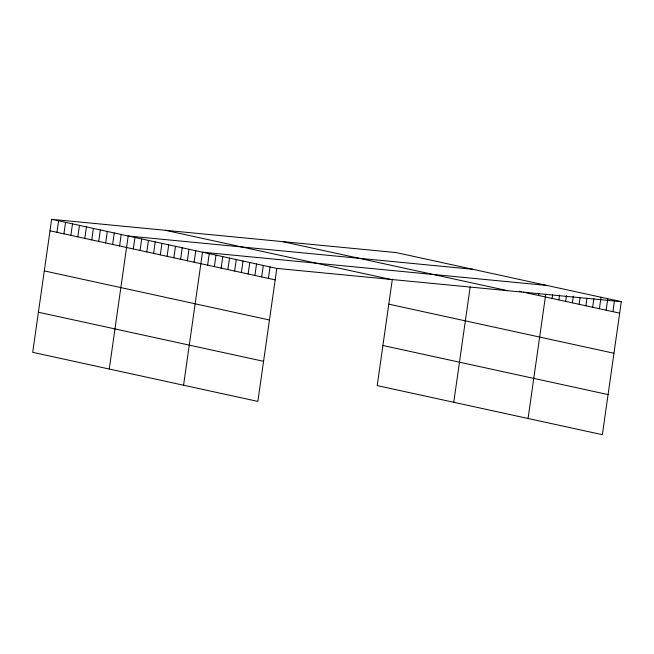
<?xml version="1.0" encoding="UTF-8"?>
<svg xmlns="http://www.w3.org/2000/svg" width="654" height="654" viewBox="0 0 654 654"><rect width="100%" height="100%" fill="white"/><g stroke="black" fill="none" stroke-linecap="round" stroke-linejoin="round"><path stroke-width="0.98" d="M51.633 219.311L32.7 352.334L257.864 401.425L276.797 268.402L51.633 219.311L396.136 252.575L621.3 301.666L602.367 434.689L377.203 385.598L392.359 279.103M56.955 232.317L58.59 220.831M63.92 233.83L65.555 222.344M70.877 235.35L72.512 223.864M77.834 236.862L79.469 225.377M84.799 238.383L86.434 226.897M91.756 239.904L93.391 228.418M98.713 241.416L100.348 229.93M105.678 242.936L107.313 231.451M112.635 244.449L114.27 232.963M119.592 245.969L121.227 234.484M109.259 369.028L128.192 236.004L472.687 269.268M133.31 248.961L134.945 237.476M140.062 250.433L141.697 238.947M146.815 251.904L148.45 240.419M153.576 253.376L155.211 241.89M160.328 254.847L161.963 243.362M167.081 256.327L168.716 244.833M173.841 257.799L175.476 246.313M180.594 259.27L182.229 247.784M187.346 260.742L188.981 249.256M194.107 262.213L195.742 250.727M183.561 385.222L202.495 252.199L546.997 285.463M207.612 265.156L209.247 253.67M214.365 266.636L216 255.142M221.126 268.107L222.761 256.621M227.878 269.579L229.513 258.093M234.631 271.05L236.266 259.564M241.391 272.522L243.026 261.036M248.144 273.993L249.779 262.507M254.897 275.465L256.531 263.979M261.657 276.944L263.292 265.45M268.41 278.416L270.045 266.93M453.762 402.292L470.201 286.771M538.602 295.477L538.88 293.564M528.064 418.495L545.771 294.079M552.115 298.428L552.663 294.594M558.868 299.9L559.554 295.109M565.628 301.371L566.446 295.624M572.381 302.843L573.337 296.139M579.133 304.314L580.09 297.619M585.894 305.786L586.981 298.134M592.647 307.266L593.873 298.649M599.399 308.737L601.034 297.251M606.152 310.209L607.787 298.723M612.912 311.68L614.547 300.194M276.797 268.402L621.3 301.666M519.309 291.275L521.238 291.692M523.167 292.117L619.665 313.152M282.446 241.596L507.618 290.687M165.315 230.29L390.487 279.381M388.795 304.167L613.959 353.258M49.998 230.797L275.162 279.887M44.292 270.903L269.456 319.994M382.909 345.492L608.073 394.583M38.406 312.228L263.57 361.319"/></g></svg>
